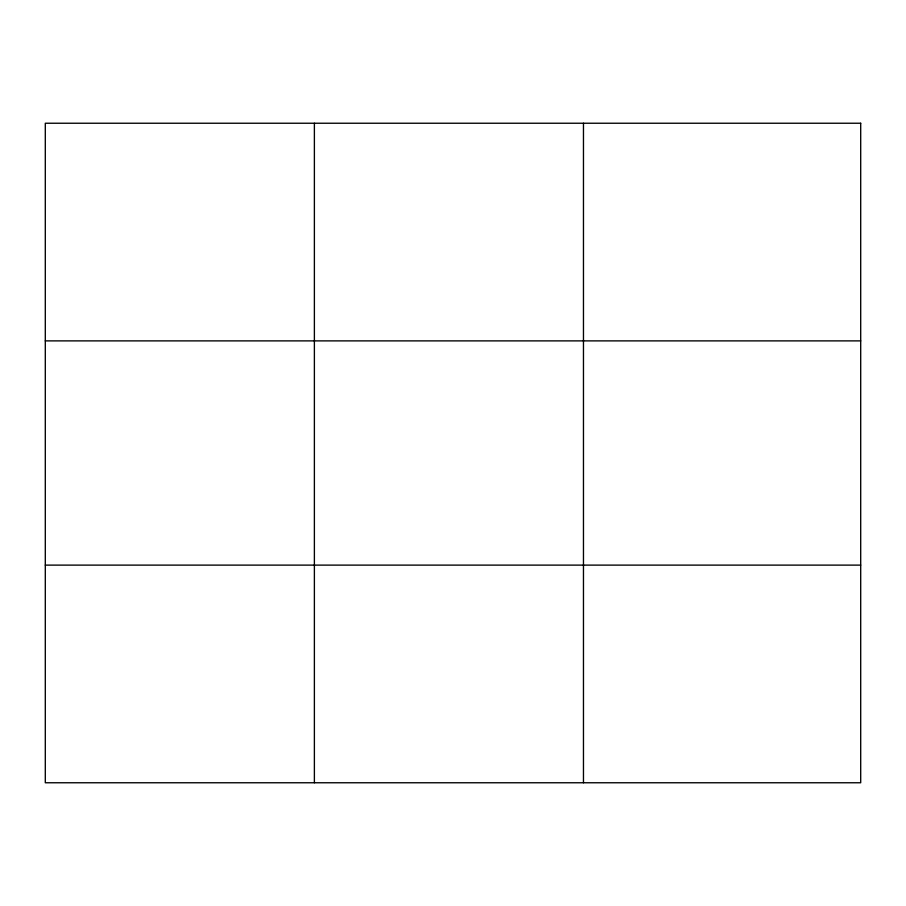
<?xml version="1.0" encoding="UTF-8"?>
<svg xmlns="http://www.w3.org/2000/svg" width="906" height="906" viewBox="0 0 906 906"><rect width="100%" height="100%" fill="white"/><g stroke="black" fill="none" stroke-linecap="round" stroke-linejoin="round"><path stroke-width="1.36" d="M314.382 123.239L314.382 782.761M583.464 123.239L583.464 782.761M45.3 340.882L860.7 340.882M45.3 565.118L860.7 565.118M860.7 123.239L860.7 782.761L45.3 782.761L45.3 123.239L860.7 123.239"/></g></svg>
